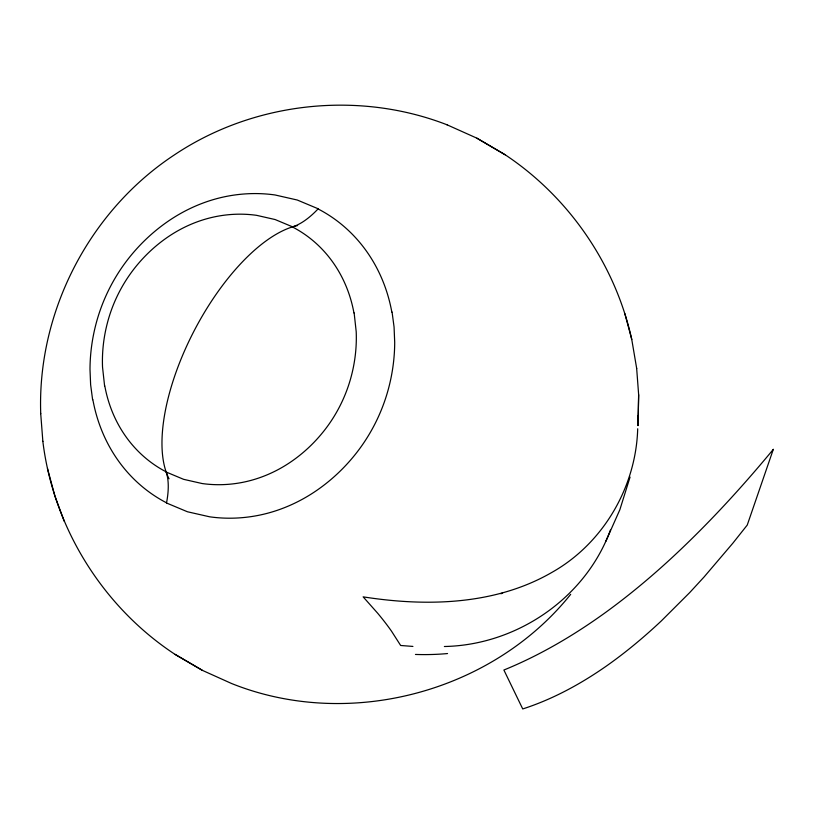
<?xml version="1.0" encoding="UTF-8"?>
<svg xmlns="http://www.w3.org/2000/svg" width="814" height="814" viewBox="0 0 814 814"><rect width="100%" height="100%" fill="white"/><g stroke="black" fill="none" stroke-linecap="round" stroke-linejoin="round"><path stroke-width="1.22" d="M40.731 413.675C37.108 312.108 89.174 211.182 173.972 155.169C253.174 101.913 357.895 90.262 446.896 124.735L447.161 124.847M638.634 394.709L638.034 425.61L638.664 394.943L636.65 368.294M637.779 425.498L637.789 415.669M637.698 428.764C636.06 487.128 603.052 543.559 552.024 572.323C495.278 605.199 426.383 606.776 363.146 596.855L377.615 613.166A211.223 58.71 35.5 0 1 391.565 631.257L400.661 645.482L412.922 646.428M630.067 477.055L619.851 509.737L605.769 541.432M610.398 530.097C585.429 598.361 516.564 645.095 444.373 646.509M570.685 594.342C491.849 692.673 348.545 730.412 231.542 683.495L202.483 670.41L174.99 654.344C102.727 606.868 53.225 527.116 42.837 441.269M446.896 124.735L476.892 138.177L505.219 154.802C569.057 197.232 615.303 264.662 631.766 339.519M174.99 654.344L202.483 670.41M476.892 138.177L505.219 154.802M624.826 313.563L631.735 339.316L636.69 368.518M47.466 468.437L54.935 496.143L64.245 521.326M392.073 312.057L394.068 327.035L394.698 342.287A169.678 152.727 -63.6 0 1 388.593 388.237C381.929 413.431 369.719 437.118 353.042 457.153A169.872 152.9 -63.6 0 1 319.18 488.695C300.366 502.167 278.693 511.731 255.881 515.842A168.834 151.964 -63.6 0 1 209.656 516.809L187.423 511.762L166.504 502.991A74.857 32.611 -62.5 0 0 166.168 472.028L183.598 479.324L202.126 483.536A140.69 126.638 -63.6 0 0 240.649 482.733C257.56 479.67 273.748 473.046 288.146 463.695A141.351 127.228 -63.6 0 0 321.611 433.821C335.521 417.134 345.685 397.385 351.241 376.394A141.209 127.096 -63.6 0 0 356.206 331.725L354.141 312.912M104.599 385.958L102.533 367.134A141.209 127.096 -63.6 0 1 107.519 322.466C113.054 301.465 123.24 281.746 137.128 265.049A141.341 127.218 -63.6 0 1 170.564 235.205C184.961 225.844 201.139 219.22 218.05 216.158A140.69 126.638 -63.6 0 1 256.593 215.334L275.132 219.546L292.572 226.852A74.857 32.611 -62.5 0 0 318.193 208.791L297.263 200.02L275.01 194.963A168.834 151.964 -63.6 0 0 228.765 195.95C205.962 200.071 184.3 209.636 165.486 223.107A169.861 152.89 -63.6 0 0 131.654 254.629C114.988 274.654 102.778 298.331 96.113 323.524A169.678 152.727 -63.6 0 0 89.998 369.475L90.629 384.727L92.613 399.715M40.7 413.441L42.867 441.493M502.757 592.755A165.466 148.931 -63.6 0 1 500.966 593.803M166.239 471.886A137.271 123.555 -63.6 0 1 104.792 385.897M292.501 226.984A137.271 123.555 -63.6 0 1 353.948 312.963M318.111 208.954A164.723 148.27 -63.6 0 1 391.839 312.128M166.585 502.838A164.723 148.27 -63.6 0 1 92.857 399.643M169.047 478.805A149.705 65.222 -62.5 0 1 192.684 333.638A149.705 65.222 -62.5 0 1 297.588 225.539M447.537 653.55A295.167 208.588 36.7 0 1 415.455 654.446M773.3 449.369L747.242 525.071L732.783 543.274L704.049 577.004L689.763 592.531L661.365 620.889A469.291 204.436 -62.5 0 1 605.229 666.859C579.792 684.493 552.268 699.419 522.73 708.943L503.886 670.024C539.173 655.636 572.252 636.263 603.225 614.143A675.142 294.108 -62.5 0 0 670.583 558.974C707.417 524.989 741.361 487.973 773.3 449.369"/></g></svg>
